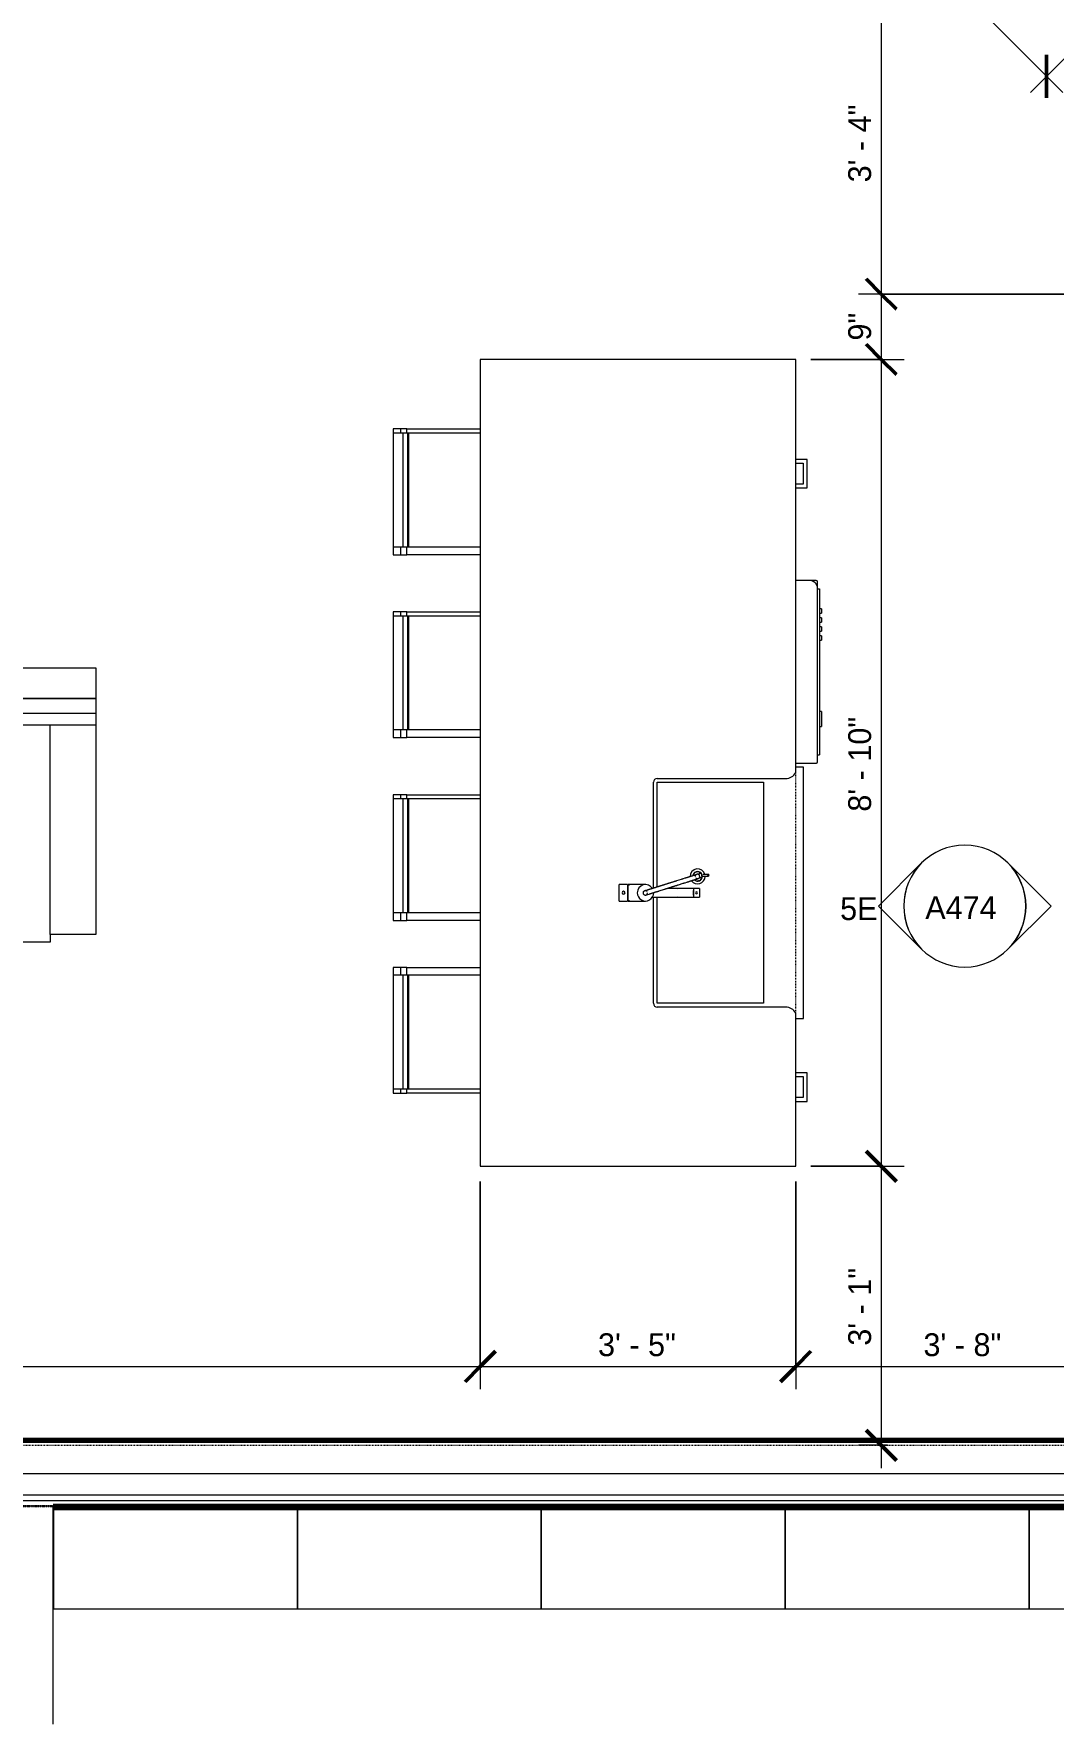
# Model space of a CAD drawing. Header units: inches. Extents: x -3862 to -1699, y -13 to 10420.
# Drawn here: x -3684.2 to -3550.5, y 9980.5 to 10202.3 of the extents above; entities that cross this region are included whole.
import ezdxf

# ---------------------------------------------------------------- set-up
doc = ezdxf.new("R2010")
doc.units = ezdxf.units.IN
doc.header["$MEASUREMENT"] = 0
doc.linetypes.add('Dash 3_32_', pattern=[0.1875, 0.09375, -0.09375])
doc.linetypes.add('Double Dash 3_8_', pattern=[1, 0.375, -0.125, 0.125, -0.125, 0.125, -0.125])
for name, color, linetype, lineweight in [('0-1', 7, 'Continuous', 5), ('0-2', 50, 'Continuous', 9), ('0-3', 10, 'Double Dash 3_8_', 30), ('A-ANNO-DIMS', 211, 'Continuous', 9), ('A-ANNO-DIMS-32', 211, 'Continuous', 9), ('A-DETL-1', 90, 'Dash 3_32_', 18), ('A-WALL', 113, 'Continuous', 18), ('A-WALL-1', 7, 'Continuous', 70), ('A-WALL-2', 250, 'Continuous', 18), ('C-PROP-LINE-1', 10, 'Double Dash 3_8_', 30), ('E-ELEC-EQPM-1', 50, 'Continuous', 9), ('G-ANNO-SYMB', 111, 'Continuous', 9), ('I-FURN', 30, 'Continuous', 9), ('P-SANR-FIXT', 6, 'Continuous', 9), ('Q-CASE', 31, 'Continuous', 9), ('Q-SPCQ', 91, 'Continuous', 9)]:
    doc.layers.add(name, color=color, linetype=linetype, lineweight=lineweight)
doc.styles.add('Century Gothic', font='ufonts.com_century-gothic.ttf', dxfattribs={"height": 3})
doc.dimstyles.new('OD_1__HACK_2', dxfattribs={"dimscale": 12, "dimtxt": 3.132505, "dimasz": 0.333333, "dimexe": 0.25, "dimexo": 0.166667, "dimgap": 0.041667, "dimtad": 1, "dimdec": 0, "dimzin": 3, "dimdsep": 46, "dimlunit": 4, "dimtxsty": 'Century Gothic', "dimblk1": 'OBLIQUE', "dimblk2": 'OBLIQUE', "dimsah": 1, "dimcen": 0.09, "dimdle": 0.25, "dimazin": 0, "dimtfac": 1, "dimtdec": 4, "dimtix": 1, "dimtmove": 0, "dimatfit": 3, "dimfxl": 1, "dimtvp": 1, "dimtfill": 1, "dimfrac": 2, "dimtolj": 1, "dimtzin": 0, "dimarcsym": 2})

# ---------------------------------------------------------------- blocks, each defined once
blk = doc.blocks.new('262400 - Switchboards and Panelboards - Electric Panel - Generic - 262400 - Switchboards and Panelboards - Electric Panel - Generic-2655902-1ST FLOOR - 2BD D - ADA TYPE B')
at = {"layer": 'E-ELEC-EQPM-1'}
for p, q in [((0, 28.59), (0, 0)), ((39, 0), (39, 28.59)), ((0, 0), (39, 0))]:
    blk.add_line(p, q, dxfattribs=at)
blk = doc.blocks.new('262400 - Switchboards and Panelboards - Electric Panel - Generic - 262400 - Switchboards and Panelboards - Electric Panel - Generic-2842581-1ST FLOOR - 2BD D - ADA TYPE B')
at = {"layer": 'E-ELEC-EQPM-1'}
for p, q in [((32, 13), (0, 13)), ((0, 13), (0, 0)), ((32, 0), (32, 13)), ((0, 0), (32, 0))]:
    blk.add_line(p, q, dxfattribs=at)
blk = doc.blocks.new('Family - ___-2835903-1ST FLOOR - 2BD D - ADA TYPE B')
at = {"layer": 'C-PROP-LINE-1'}
blk.add_line((-3335.72, 10009.09), (-3831.82, 10009.09), dxfattribs=at)
blk = doc.blocks.new('CTR - 1st Phase - Shell_rvt-1-1ST FLOOR - 2BD D - ADA TYPE B')
at = {"layer": 'A-WALL-1'}
for p, q in [((-3508.12, 10017.71), (-3770.72, 10017.71)), ((-3681.65, 10009.09), (-3405.42, 10009.09))]:
    blk.add_line(p, q, dxfattribs=at)
at = {"layer": 'A-WALL-2'}
for p, q in [((-3769.22, 10013.4), (-3508.12, 10013.4)), ((-3769.97, 10009.84), (-3406.17, 10009.84)), ((-3769.22, 10010.59), (-3508.12, 10010.59))]:
    blk.add_line(p, q, dxfattribs=at)
at = {"layer": '0-2', "rotation": 180}
for name, p in [('262400 - Switchboards and Panelboards - Electric Panel - Generic - 262400 - Switchboards and Panelboards - Electric Panel - Generic-2655902-1ST FLOOR - 2BD D - ADA TYPE B', (-3681.65, 10009.09)), ('262400 - Switchboards and Panelboards - Electric Panel - Generic - 262400 - Switchboards and Panelboards - Electric Panel - Generic-2842581-1ST FLOOR - 2BD D - ADA TYPE B', (-3649.62, 10008.64)), ('262400 - Switchboards and Panelboards - Electric Panel - Generic - 262400 - Switchboards and Panelboards - Electric Panel - Generic-2842581-1ST FLOOR - 2BD D - ADA TYPE B', (-3617.62, 10008.64)), ('262400 - Switchboards and Panelboards - Electric Panel - Generic - 262400 - Switchboards and Panelboards - Electric Panel - Generic-2842581-1ST FLOOR - 2BD D - ADA TYPE B', (-3585.62, 10008.64)), ('262400 - Switchboards and Panelboards - Electric Panel - Generic - 262400 - Switchboards and Panelboards - Electric Panel - Generic-2842581-1ST FLOOR - 2BD D - ADA TYPE B', (-3553.62, 10008.64)), ('262400 - Switchboards and Panelboards - Electric Panel - Generic - 262400 - Switchboards and Panelboards - Electric Panel - Generic-2842581-1ST FLOOR - 2BD D - ADA TYPE B', (-3521.62, 10008.64))]:
    blk.add_blockref(name, p, dxfattribs=at)
at = {"layer": '0-3'}
blk.add_blockref('Family - ___-2835903-1ST FLOOR - 2BD D - ADA TYPE B', (0, 0), dxfattribs=at)
blk = doc.blocks.new('Stainless Steel Farmhous Kitchen Sink - Stainless Steel Farmhous Kitchen Sink-2443921-1ST FLOOR - 2BD D - ADA TYPE B')
at = {"layer": 'P-SANR-FIXT'}
for p, q in [((-31, -16.96), (-31, -3)), ((-31, -3), (-17.09, -3)), ((-15.72, -3), (-2, -3)), ((-2, -3), (-2, -16.96)), ((-2, -16.96), (-31, -16.96)), ((-33, -21.16), (-33, -22.2)), ((0, -22.2), (0, -21.16)), ((-33, -22.2), (0, -22.2))]:
    blk.add_line(p, q, dxfattribs=at)
blk = doc.blocks.new('Dishwasher_15404 - 34_ counter-547918-1ST FLOOR - 2BD D - ADA TYPE B')
at = {"layer": 'Q-SPCQ'}
for p, q in [((25.8, 24), (24, 24)), ((26.68, 24), (25.8, 24)), ((26.87, 22.93), (26.87, 23.8)), ((26.87, 0.2), (26.87, 22.93)), ((26.87, 22.91), (27.12, 22.91)), ((27.12, 22.91), (27.12, 1.09)), ((27.37, 20.28), (27.12, 20.28)), ((27.37, 20.28), (27.37, 19.69)), ((27.12, 19.69), (27.37, 19.69)), ((27.37, 19.1), (27.12, 19.1)), ((27.12, 18.51), (27.37, 18.51)), ((27.37, 17.92), (27.12, 17.92)), ((27.37, 19.1), (27.37, 18.51)), ((27.37, 17.92), (27.37, 17.33)), ((27.12, 17.33), (27.37, 17.33)), ((27.37, 16.74), (27.12, 16.74)), ((27.12, 16.15), (27.37, 16.15)), ((27.37, 16.74), (27.37, 16.15)), ((27.37, 6.79), (27.12, 6.79)), ((27.37, 6.79), (27.37, 5.81)), ((27.12, 4.82), (27.37, 4.82)), ((27.37, 5.81), (27.37, 4.82)), ((26.87, 1.09), (27.12, 1.09)), ((24, 0), (26.68, 0))]:
    blk.add_line(p, q, dxfattribs=at)
for centre, radius, start, end in [((25.8, 22.93), 1.07, 360, 90), ((26.68, 23.8), 0.197, 0, 90), ((26.68, 0.2), 0.197, 270, 360), ((26.68, 0.2), 0.197, 285, 345)]:
    blk.add_arc(centre, radius, start, end, dxfattribs=at)
blk = doc.blocks.new('Bar_Stool_6722_1_ - Bar_Stool_6722_1_-1372833-1ST FLOOR - 2BD D - ADA TYPE B')
at = {"layer": 'I-FURN'}
for p, q in [((1, 0), (0, 0)), ((0, 0), (0, -0.98)), ((0, -0.98), (1, -0.98)), ((0, -0.98), (0, -1.78)), ((0, -1.78), (1, -1.78)), ((0, -11.41), (0, -1.78)), ((1, -1.24), (1, 0)), ((16, 0), (1, 0)), ((1, -1.91), (1, -1.24)), ((16, -1.24), (1, -1.24)), ((1, -1.91), (16, -1.91)), ((1, -2.03), (1, -1.91)), ((1, -11.41), (1, -2.03)), ((1, -2.03), (16, -2.03)), ((16.5, 0), (16, 0)), ((16, 0), (16, -1.24)), ((16, -0.98), (16.5, -0.98)), ((16, -1.24), (16, -1.91)), ((16, -1.78), (16.5, -1.78)), ((16, -1.91), (16, -2.03)), ((16, -2.03), (16, -11.41)), ((16.5, -0.98), (16.5, 0)), ((16.5, -1.78), (16.5, -0.98)), ((16.5, -1.78), (16.5, -11.41))]:
    blk.add_line(p, q, dxfattribs=at)
blk = doc.blocks.new('Couch-Both_Arms-Generic - 1-1372852-1ST FLOOR - 2BD D - ADA TYPE B')
at = {"layer": 'I-FURN'}
for p, q in [((-36, 18.5), (36, 18.5)), ((-36, 17.5), (-36, 18.5)), ((36, 18.5), (36, 17.5)), ((-42, 17.5), (-36, 17.5)), ((-42, -10), (-42, 17.5)), ((-36, 17.5), (-36, -10)), ((36, 17.5), (42, 17.5)), ((36, -10), (36, 17.5)), ((42, 17.5), (42, -10)), ((-42, -10), (42, -10)), ((-42, -13.5), (-42, -10)), ((42, -10), (42, -13.5)), ((-42, -11.5), (42, -11.5)), ((-42, -13.5), (42, -13.5)), ((-42, -17.5), (-42, -13.5)), ((42, -13.5), (-42, -13.5)), ((42, -13.5), (42, -17.5)), ((42, -17.5), (-42, -17.5))]:
    blk.add_line(p, q, dxfattribs=at)
blk = doc.blocks.new('Bar_Stool_6722_1_ - Bar_Stool_6722_1_-1229311-1ST FLOOR - 2BD D - ADA TYPE B')
at = {"layer": 'I-FURN'}
for p, q in [((0, 1.78), (0, 11.41)), ((1, 2.03), (1, 11.41)), ((16, 11.41), (16, 2.03)), ((16.5, 11.41), (16.5, 1.78)), ((1, 1.78), (0, 1.78)), ((0, 1.78), (0, 0.98)), ((1, 0.98), (0, 0.98)), ((0, 0.98), (0, 0)), ((1, 1.91), (1, 2.03)), ((16, 2.03), (1, 2.03)), ((1, 1.24), (1, 1.91)), ((16, 1.91), (1, 1.91)), ((1, 0), (1, 1.24)), ((1, 1.24), (16, 1.24)), ((16, 2.03), (16, 1.91)), ((16, 1.91), (16, 1.24)), ((16.5, 1.78), (16, 1.78)), ((16, 1.24), (16, 0)), ((16.5, 0.98), (16, 0.98)), ((16.5, 0.98), (16.5, 1.78)), ((16.5, 0), (16.5, 0.98)), ((0, 0), (1, 0)), ((1, 0), (16, 0)), ((16, 0), (16.5, 0))]:
    blk.add_line(p, q, dxfattribs=at)
blk = doc.blocks.new('Base Cabinet 3 Drawer 230 - Base Cabinet 3 Drawer 230 27_-2602705-1ST FLOOR - 2BD D - ADA TYPE B')
at = {"layer": 'Q-CASE'}
for p, q in [((2.61, 25.5), (-1.14, 25.5)), ((-1.14, 25.5), (-1.14, 24)), ((-0.64, 24), (-0.64, 25)), ((-0.64, 25), (2.11, 25)), ((2.11, 25), (2.11, 24)), ((2.61, 24), (2.61, 25.5))]:
    blk.add_line(p, q, dxfattribs=at)
blk = doc.blocks.new('Base Cabinet 4 Drawer 254 - Base Cabinet 4 Drawer 254 18_-2579089-1ST FLOOR - 2BD D - ADA TYPE B')
at = {"layer": 'Q-CASE'}
for p, q in [((2.61, 25.5), (-1.14, 25.5)), ((-1.14, 25.5), (-1.14, 24)), ((-0.64, 24), (-0.64, 25)), ((-0.64, 25), (2.11, 25)), ((2.11, 25), (2.11, 24)), ((2.61, 24), (2.61, 25.5))]:
    blk.add_line(p, q, dxfattribs=at)
blk = doc.blocks.new('kitchen_faucet_14143 - kitchen_faucet_14143-2439044-1ST FLOOR - 2BD D - ADA TYPE B')
at = {"layer": 'P-SANR-FIXT'}
for p, q in [((-6.3, 0.57), (-7.09, 0.57)), ((-7.09, -0.57), (-7.09, 0.57)), ((-0.9, 0.59), (-6.3, 0.59)), ((-6.3, 0.3), (-6.3, 0.59)), ((-6.3, 0.29), (-6.3, 0.15)), ((-6.3, 0.15), (-6.3, 0.29)), ((-6.3, 0.15), (-6.3, -0.15)), ((-6.3, -0.15), (-6.3, 0.15)), ((-3.97, 0.59), (-4.89, 0.59)), ((2.26, 1.08), (0, 1.08)), ((2.34, 1.02), (2.1, 1.02)), ((2.26, 1.08), (2.26, -1.08)), ((3.44, 1.08), (2.34, 1.08)), ((2.34, -1.08), (2.34, 1.08)), ((3.44, 1.08), (3.44, -1.08)), ((-7.58, -2.2), (-8.24, -2.2)), ((-7.41, -2.04), (-6.99, -1.91)), ((-7.09, -0.57), (-6.3, -0.57)), ((-6.3, -0.15), (-6.3, -0.29)), ((-6.3, -0.29), (-6.3, -0.15)), ((-6.3, -0.59), (-6.3, -0.3)), ((-6.3, -0.59), (-2.84, -0.59)), ((-4.89, -0.59), (-3.97, -0.59)), ((-0.93, -0.59), (-0.9, -0.59)), ((0, -1.08), (2.26, -1.08)), ((2.1, -1.02), (2.34, -1.02)), ((2.34, -1.08), (3.44, -1.08)), ((-8.24, -2.4), (-7.58, -2.4)), ((-6.81, -2.46), (-7.23, -2.59))]:
    blk.add_line(p, q, dxfattribs=at)
at = {"layer": 'P-SANR-FIXT', "flags": 128}
for points in [[(-0.06, 0.29), (-0.07, 0.29), (-0.07, 0.29), (-0.07, 0.29), (-0.07, 0.29), (-0.07, 0.29), (-0.08, 0.28), (-0.08, 0.28), (-0.09, 0.28), (-0.1, 0.28), (-0.1, 0.28), (-0.11, 0.27), (-0.26, 0.23), (-0.28, 0.22), (-0.3, 0.22), (-0.46, 0.16), (-0.49, 0.16), (-0.51, 0.15), (-0.54, 0.14), (-0.57, 0.13), (-0.6, 0.12), (-0.63, 0.11), (-0.66, 0.1), (-0.69, 0.09), (-0.72, 0.08), (-0.75, 0.07), (-0.78, 0.06), (-0.82, 0.05), (-0.85, 0.04), (-0.89, 0.03), (-0.92, 0.02), (-0.96, 0.01), (-1, 0), (-1.04, -0.02), (-1.07, -0.03), (-1.11, -0.04), (-1.15, -0.05), (-1.2, -0.07), (-1.24, -0.08), (-1.28, -0.09), (-1.32, -0.11), (-1.37, -0.12), (-1.41, -0.14), (-1.46, -0.15), (-1.5, -0.16), (-1.55, -0.18), (-1.6, -0.19), (-1.65, -0.21), (-1.69, -0.23), (-1.74, -0.24), (-1.79, -0.26), (-2.49, -0.48), (-2.55, -0.5), (-2.61, -0.51), (-2.67, -0.53), (-2.72, -0.55), (-2.78, -0.57), (-2.84, -0.59), (-2.9, -0.61), (-2.96, -0.62), (-3.02, -0.64), (-3.08, -0.66), (-3.14, -0.68), (-3.19, -0.7), (-3.25, -0.72), (-3.31, -0.74), (-3.37, -0.76), (-3.43, -0.77), (-3.49, -0.79), (-3.55, -0.81), (-3.61, -0.83), (-3.67, -0.85), (-3.73, -0.87), (-3.79, -0.89), (-3.85, -0.91), (-3.91, -0.92), (-3.97, -0.94), (-4.03, -0.96), (-4.09, -0.98), (-4.15, -1), (-4.21, -1.02), (-4.26, -1.04), (-4.32, -1.05), (-4.94, -1.25), (-4.99, -1.27), (-5.04, -1.28), (-5.09, -1.3), (-5.15, -1.31), (-5.2, -1.33), (-5.44, -1.41), (-5.48, -1.42), (-5.53, -1.43), (-5.57, -1.45), (-5.62, -1.46), (-5.66, -1.48), (-5.7, -1.49), (-5.75, -1.5), (-5.79, -1.52), (-5.83, -1.53), (-5.87, -1.54), (-5.91, -1.56), (-5.95, -1.57), (-5.99, -1.58), (-6.02, -1.59), (-6.06, -1.6), (-6.1, -1.61), (-6.13, -1.63), (-6.17, -1.64), (-6.2, -1.65), (-6.23, -1.66), (-6.26, -1.67), (-6.3, -1.68), (-6.33, -1.69), (-6.36, -1.7), (-6.38, -1.71), (-6.41, -1.71), (-6.44, -1.72), (-6.47, -1.73), (-6.49, -1.74), (-6.52, -1.75), (-6.54, -1.76), (-6.57, -1.76), (-6.59, -1.77), (-6.61, -1.78), (-6.63, -1.78), (-6.65, -1.79), (-6.67, -1.8), (-6.69, -1.8), (-6.71, -1.81), (-6.73, -1.81), (-6.74, -1.82), (-6.76, -1.82), (-6.77, -1.83), (-6.79, -1.83), (-6.8, -1.84), (-6.81, -1.84), (-6.83, -1.84), (-6.84, -1.85), (-6.85, -1.85), (-6.86, -1.85), (-6.87, -1.86), (-6.87, -1.86), (-6.88, -1.86), (-6.89, -1.86), (-6.89, -1.87), (-6.9, -1.87), (-6.9, -1.87), (-6.9, -1.87), (-6.91, -1.87), (-6.91, -1.87), (-6.91, -1.87), (-6.91, -1.87)], [(0.27, 0.18), (0.21, 0.23), (0.15, 0.28), (0.08, 0.3), (0, 0.3), (-0.08, 0.28), (-0.15, 0.25), (-0.2, 0.2), (-0.24, 0.13), (-0.27, 0.06), (-0.27, 0.02)], [(-0.22, -0.16), (-0.17, -0.22), (-0.1, -0.26), (-0.03, -0.28), (0.05, -0.29), (0.13, -0.27), (0.19, -0.23), (0.25, -0.18), (0.29, -0.12), (0.31, -0.04), (0.32, 0.03), (0.3, 0.11), (0.27, 0.18)], [(-6.59, -1.97), (-6.61, -1.94), (-6.67, -1.9), (-6.74, -1.87), (-6.82, -1.86), (-6.9, -1.87), (-6.97, -1.9), (-7.03, -1.94), (-7.08, -2), (-7.1, -2.08), (-7.11, -2.15)], [(-7.11, -2.15), (-7.1, -2.23), (-7.08, -2.3), (-7.03, -2.36), (-6.97, -2.41), (-6.9, -2.44), (-6.82, -2.45), (-6.74, -2.44), (-6.67, -2.41), (-6.61, -2.36), (-6.56, -2.3), (-6.53, -2.23), (-6.52, -2.15)], [(0.11, -0.27), (0.11, -0.27), (0.11, -0.27), (0.11, -0.28), (0.11, -0.28), (0.1, -0.28), (0.1, -0.28), (0.09, -0.28), (0.09, -0.28), (0.08, -0.28), (0.07, -0.29), (0.06, -0.29), (-0.08, -0.34), (-0.1, -0.34), (-0.12, -0.35), (-0.14, -0.35), (-0.16, -0.36), (-0.18, -0.37), (-0.2, -0.37), (-0.23, -0.38), (-0.25, -0.39), (-0.27, -0.4), (-0.3, -0.4), (-0.32, -0.41), (-0.35, -0.42), (-0.38, -0.43), (-0.41, -0.44), (-0.44, -0.45), (-0.46, -0.46), (-0.5, -0.47), (-0.53, -0.48), (-0.56, -0.49), (-0.59, -0.5), (-0.62, -0.51), (-0.66, -0.52), (-0.69, -0.53), (-0.73, -0.54), (-0.77, -0.55), (-0.8, -0.56), (-0.84, -0.58), (-0.88, -0.59), (-0.92, -0.6), (-0.96, -0.61), (-1, -0.63), (-1.04, -0.64), (-1.08, -0.65), (-1.13, -0.67), (-1.17, -0.68), (-1.22, -0.69), (-1.26, -0.71), (-1.31, -0.72), (-1.35, -0.74), (-1.4, -0.75), (-1.45, -0.77), (-1.5, -0.78), (-1.54, -0.8), (-1.59, -0.81), (-1.64, -0.83), (-1.69, -0.84), (-1.75, -0.86), (-1.8, -0.88), (-1.85, -0.89), (-1.9, -0.91), (-1.96, -0.93), (-2.01, -0.94), (-2.06, -0.96), (-2.12, -0.98), (-2.18, -1), (-2.23, -1.01), (-2.29, -1.03), (-2.34, -1.05), (-2.4, -1.07), (-2.46, -1.09), (-2.52, -1.1), (-2.57, -1.12), (-2.63, -1.14), (-2.69, -1.16), (-2.75, -1.18), (-2.81, -1.2), (-2.87, -1.21), (-2.93, -1.23), (-2.99, -1.25), (-3.05, -1.27), (-3.1, -1.29), (-3.16, -1.31), (-3.22, -1.33), (-3.28, -1.35), (-3.34, -1.37), (-3.4, -1.38), (-3.46, -1.4), (-3.52, -1.42), (-3.58, -1.44), (-3.64, -1.46), (-3.7, -1.48), (-3.76, -1.5), (-3.82, -1.52), (-3.88, -1.53), (-3.94, -1.55), (-4, -1.57), (-4.05, -1.59), (-4.11, -1.61), (-4.74, -1.8), (-4.79, -1.82), (-4.84, -1.84), (-4.89, -1.85), (-4.94, -1.87), (-4.99, -1.89), (-5.22, -1.96), (-5.27, -1.97), (-5.32, -1.99), (-5.36, -2), (-5.41, -2.02), (-5.45, -2.03), (-5.49, -2.04), (-5.54, -2.06), (-5.58, -2.07), (-5.62, -2.08), (-5.66, -2.1), (-5.7, -2.11), (-5.74, -2.12), (-5.78, -2.13), (-5.82, -2.15), (-5.85, -2.16), (-5.89, -2.17), (-5.93, -2.18), (-5.96, -2.19), (-6, -2.2), (-6.03, -2.21), (-6.06, -2.22), (-6.09, -2.23), (-6.13, -2.24), (-6.16, -2.25), (-6.19, -2.26), (-6.21, -2.27), (-6.24, -2.28), (-6.27, -2.29), (-6.3, -2.3), (-6.32, -2.3), (-6.35, -2.31), (-6.37, -2.32), (-6.39, -2.33), (-6.42, -2.33), (-6.44, -2.34), (-6.46, -2.35), (-6.48, -2.35), (-6.5, -2.36), (-6.52, -2.37), (-6.54, -2.37), (-6.55, -2.38), (-6.57, -2.38), (-6.59, -2.39), (-6.6, -2.39), (-6.61, -2.4), (-6.63, -2.4), (-6.64, -2.41), (-6.65, -2.41), (-6.66, -2.41), (-6.67, -2.42), (-6.68, -2.42), (-6.69, -2.42), (-6.7, -2.42), (-6.7, -2.43), (-6.71, -2.43), (-6.72, -2.43), (-6.72, -2.43), (-6.72, -2.43), (-6.73, -2.43), (-6.73, -2.43), (-6.73, -2.43), (-6.73, -2.43)]]:
    blk.add_lwpolyline(points, dxfattribs=at)
at = {"layer": 'P-SANR-FIXT'}
for centre, radius, start, end in [((-6.69, 0), 0.118, 0, 180), ((0, 0), 1.08, 360, 180), ((2.88, 0), 0.197, 0, 180), ((-6.83, -2.16), 0.984, 35.2428, 180), ((-6.83, -2.16), 0.984, 180, 182.6491), ((-6.83, -2.16), 0.984, 193.8453, 360), ((-6.83, -2.16), 0.63, 45.7781, 180), ((-6.83, -2.16), 0.63, 180, 349.8101), ((-6.83, -2.16), 0.591, 168.6397, 180), ((-6.83, -2.16), 0.591, 180, 227.1165), ((-6.83, -2.16), 0.591, 48.0157, 168.6397), ((-6.69, 0), 0.118, 180, 360), ((0, 0), 1.08, 180, 181.7622), ((0, 0), 1.08, 212.8582, 360), ((2.88, 0), 0.197, 180, 0), ((-6.83, -2.16), 0.591, 227.1165, 347.8677)]:
    blk.add_arc(centre, radius, start, end, dxfattribs=at)
for centre, major_axis, ratio, start_param, end_param in [((-3.97, 0), (0, 0.591), 0.906308, 6.104473, 6.736574), ((-8.24, -2.3), (0, 0.0984), 0.984808, 4.712389, 7.853982), ((-3.97, 0), (0, 0.591), 0.906308, 2.688204, 3.320305), ((-8.24, -2.3), (0, 0.0984), 0.984808, 1.570796, 4.712389)]:
    blk.add_ellipse(centre, major_axis=major_axis, ratio=ratio, start_param=start_param, end_param=end_param, dxfattribs=at)
blk = doc.blocks.new('Elevation - Filled Arrow-152140-1ST FLOOR - 2BD D - ADA TYPE B')
at = {"layer": 'G-ANNO-SYMB'}
for start, end in [(360, 180), (180, 360)]:
    blk.add_arc((0, 0), 0.25, start, end, dxfattribs=at)
blk = doc.blocks.new('Elevation - Filled Arrow-151867-1ST FLOOR - 2BD D - ADA TYPE B')
at = {"layer": 'G-ANNO-SYMB'}
for p, q in [((0, 0.3536), (-0.1768, 0.1768)), ((0.1768, 0.1768), (0, 0.3536))]:
    blk.add_line(p, q, dxfattribs=at)
blk.add_arc((0, 0), 0.25, 45, 135, dxfattribs=at)
blk = doc.blocks.new('DIMBLOCK4-1ST FLOOR - 2BD D - ADA TYPE B')
at = {"layer": 'A-ANNO-DIMS-32', "lineweight": 50}
for p, q in [((-3573.02, 10207.96), (-3575.02, 10209.96)), ((-3573.02, 10207.96), (-3571.02, 10205.96)), ((-3573.02, 10168.16), (-3575.02, 10170.16)), ((-3573.02, 10168.16), (-3571.02, 10166.16))]:
    blk.add_line(p, q, dxfattribs=at)
at = {"layer": 'A-ANNO-DIMS-32'}
for p, q in [((-3572.19, 10207.96), (-3576.02, 10207.96)), ((-3573.02, 10207.96), (-3573.02, 10168.16)), ((-3573.02, 10207.96), (-3572.19, 10207.96)), ((-3542.25, 10168.16), (-3576.02, 10168.16)), ((-3573.02, 10168.16), (-3542.25, 10168.16))]:
    blk.add_line(p, q, dxfattribs=at)
at = {"layer": 'A-ANNO-DIMS-32', "color": 0, "insert": (-3577.36, 10182.82), "char_height": 3, "width": 12.5897, "attachment_point": 1, "rotation": 90, "line_spacing_factor": 0.984502, "style": 'Century Gothic', "bg_fill": 3, "box_fill_scale": 1.25, "bg_fill_color": 256, "bg_fill_true_color": 13158600, "bg_fill_transparency": 0}
blk.add_mtext('3\' - 4"', dxfattribs=at)
blk = doc.blocks.new('_Oblique')
at = {"color": 0, "linetype": 'ByBlock', "lineweight": -2}
blk.add_line((-0.5, -0.5), (0.5, 0.5), dxfattribs=at)
blk = doc.blocks.new('DIMBLOCK5-1ST FLOOR - 2BD D - ADA TYPE B')
at = {"layer": 'A-ANNO-DIMS-32', "lineweight": 50}
for p, q in [((-3573.02, 10168.16), (-3575.02, 10170.16)), ((-3573.02, 10168.16), (-3571.02, 10166.16)), ((-3573.02, 10159.59), (-3575.02, 10161.59)), ((-3573.02, 10159.59), (-3571.02, 10157.59))]:
    blk.add_line(p, q, dxfattribs=at)
at = {"layer": 'A-ANNO-DIMS-32'}
for p, q in [((-3542.25, 10168.16), (-3576.02, 10168.16)), ((-3573.02, 10168.16), (-3573.02, 10159.59)), ((-3573.02, 10168.16), (-3542.25, 10168.16)), ((-3582.25, 10159.59), (-3570.02, 10159.59)), ((-3573.02, 10159.59), (-3582.25, 10159.59))]:
    blk.add_line(p, q, dxfattribs=at)
at = {"layer": 'A-ANNO-DIMS-32', "color": 0, "insert": (-3577.36, 10162.06), "char_height": 3, "width": 4.3557, "attachment_point": 1, "rotation": 90, "line_spacing_factor": 0.984502, "style": 'Century Gothic', "bg_fill": 3, "box_fill_scale": 1.25, "bg_fill_color": 256, "bg_fill_true_color": 13158600, "bg_fill_transparency": 0}
blk.add_mtext('9"', dxfattribs=at)
blk = doc.blocks.new('DIMBLOCK6-1ST FLOOR - 2BD D - ADA TYPE B')
at = {"layer": 'A-ANNO-DIMS-32'}
for p, q in [((-3582.25, 10159.59), (-3570.02, 10159.59)), ((-3573.02, 10159.59), (-3582.25, 10159.59)), ((-3573.02, 10159.59), (-3573.02, 10053.71)), ((-3582.25, 10053.71), (-3570.02, 10053.71)), ((-3573.02, 10053.71), (-3582.25, 10053.71))]:
    blk.add_line(p, q, dxfattribs=at)
at = {"layer": 'A-ANNO-DIMS-32', "lineweight": 50}
for p, q in [((-3573.02, 10159.59), (-3575.02, 10161.59)), ((-3573.02, 10159.59), (-3571.02, 10157.59)), ((-3573.02, 10053.71), (-3575.02, 10055.71)), ((-3573.02, 10053.71), (-3571.02, 10051.71))]:
    blk.add_line(p, q, dxfattribs=at)
at = {"layer": 'A-ANNO-DIMS-32', "color": 0, "insert": (-3577.36, 10100.24), "char_height": 3, "width": 15.394, "attachment_point": 1, "rotation": 90, "line_spacing_factor": 0.984502, "style": 'Century Gothic', "bg_fill": 3, "box_fill_scale": 1.25, "bg_fill_color": 256, "bg_fill_true_color": 13158600, "bg_fill_transparency": 0}
blk.add_mtext('8\' - 10"', dxfattribs=at)
blk = doc.blocks.new('DIMBLOCK7-1ST FLOOR - 2BD D - ADA TYPE B')
at = {"layer": 'A-ANNO-DIMS-32', "lineweight": 50}
for p, q in [((-3573.02, 10053.71), (-3575.02, 10055.71)), ((-3573.02, 10053.71), (-3571.02, 10051.71)), ((-3573.02, 10017.09), (-3575.02, 10019.09)), ((-3573.02, 10017.09), (-3571.02, 10015.09))]:
    blk.add_line(p, q, dxfattribs=at)
at = {"layer": 'A-ANNO-DIMS-32'}
for p, q in [((-3582.25, 10053.71), (-3570.02, 10053.71)), ((-3573.02, 10053.71), (-3582.25, 10053.71)), ((-3573.02, 10053.71), (-3573.02, 10014.09)), ((-3572.19, 10017.09), (-3576.02, 10017.09)), ((-3573.02, 10017.09), (-3572.19, 10017.09))]:
    blk.add_line(p, q, dxfattribs=at)
at = {"layer": 'A-ANNO-DIMS-32', "color": 0, "insert": (-3577.36, 10030.16), "char_height": 3, "width": 12.5897, "attachment_point": 1, "rotation": 90, "line_spacing_factor": 0.984502, "style": 'Century Gothic', "bg_fill": 3, "box_fill_scale": 1.25, "bg_fill_color": 256, "bg_fill_true_color": 13158600, "bg_fill_transparency": 0}
blk.add_mtext('3\' - 1"', dxfattribs=at)
blk = doc.blocks.new('DIMBLOCK27-1ST FLOOR - 2BD D - ADA TYPE B')
at = {"layer": 'A-ANNO-DIMS-32'}
for p, q in [((-3508.04, 10255.94), (-3497.97, 10245.87)), ((-3500.09, 10247.99), (-3508.04, 10255.94)), ((-3500.09, 10247.99), (-3553.46, 10194.62)), ((-3559.53, 10204.93), (-3549.22, 10194.62)), ((-3551.34, 10196.74), (-3559.53, 10204.93))]:
    blk.add_line(p, q, dxfattribs=at)
at = {"layer": 'A-ANNO-DIMS-32', "lineweight": 50}
for p, q in [((-3500.09, 10247.99), (-3500.09, 10250.82)), ((-3500.09, 10247.99), (-3500.09, 10245.16)), ((-3551.34, 10196.74), (-3551.34, 10199.57)), ((-3551.34, 10196.74), (-3551.34, 10193.91))]:
    blk.add_line(p, q, dxfattribs=at)
at = {"layer": 'A-ANNO-DIMS-32', "color": 0, "insert": (-3532.5, 10221.73), "char_height": 3, "width": 12.5897, "attachment_point": 1, "rotation": 45, "line_spacing_factor": 0.984502, "style": 'Century Gothic', "bg_fill": 3, "box_fill_scale": 1.25, "bg_fill_color": 256, "bg_fill_true_color": 13158600, "bg_fill_transparency": 0}
blk.add_mtext('6\' - 0"', dxfattribs=at)
blk = doc.blocks.new('DIMBLOCK29-1ST FLOOR - 2BD D - ADA TYPE B')
at = {"layer": 'A-ANNO-DIMS-32'}
for p, q in [((-3625.62, 10051.71), (-3625.62, 10024.44)), ((-3625.62, 10027.44), (-3625.62, 10051.71)), ((-3826.82, 10027.44), (-3625.62, 10027.44)), ((-3823.82, 10028.27), (-3823.82, 10024.44)), ((-3823.82, 10027.44), (-3823.82, 10028.27))]:
    blk.add_line(p, q, dxfattribs=at)
at = {"layer": 'A-ANNO-DIMS-32', "lineweight": 50}
for p, q in [((-3823.82, 10027.44), (-3821.82, 10029.44)), ((-3625.62, 10027.44), (-3623.62, 10029.44)), ((-3823.82, 10027.44), (-3825.82, 10025.44)), ((-3625.62, 10027.44), (-3627.62, 10025.44))]:
    blk.add_line(p, q, dxfattribs=at)
at = {"layer": 'A-ANNO-DIMS-32', "color": 0, "insert": (-3731.14, 10031.79), "char_height": 3, "width": 15.394, "attachment_point": 1, "line_spacing_factor": 0.984502, "style": 'Century Gothic', "bg_fill": 3, "box_fill_scale": 1.25, "bg_fill_color": 256, "bg_fill_true_color": 13158600, "bg_fill_transparency": 0}
blk.add_mtext('16\' - 6"', dxfattribs=at)
blk = doc.blocks.new('DIMBLOCK30-1ST FLOOR - 2BD D - ADA TYPE B')
at = {"layer": 'A-ANNO-DIMS-32'}
for p, q in [((-3625.62, 10051.71), (-3625.62, 10024.44)), ((-3625.62, 10027.44), (-3625.62, 10051.71)), ((-3584.25, 10051.71), (-3584.25, 10024.44)), ((-3584.25, 10027.44), (-3584.25, 10051.71)), ((-3625.62, 10027.44), (-3584.25, 10027.44))]:
    blk.add_line(p, q, dxfattribs=at)
at = {"layer": 'A-ANNO-DIMS-32', "lineweight": 50}
for p, q in [((-3625.62, 10027.44), (-3623.62, 10029.44)), ((-3584.25, 10027.44), (-3582.25, 10029.44)), ((-3625.62, 10027.44), (-3627.62, 10025.44)), ((-3584.25, 10027.44), (-3586.25, 10025.44))]:
    blk.add_line(p, q, dxfattribs=at)
at = {"layer": 'A-ANNO-DIMS-32', "color": 0, "insert": (-3610.18, 10031.79), "char_height": 3, "width": 12.5897, "attachment_point": 1, "line_spacing_factor": 0.984502, "style": 'Century Gothic', "bg_fill": 3, "box_fill_scale": 1.25, "bg_fill_color": 256, "bg_fill_true_color": 13158600, "bg_fill_transparency": 0}
blk.add_mtext('3\' - 5"', dxfattribs=at)
blk = doc.blocks.new('DIMBLOCK31-1ST FLOOR - 2BD D - ADA TYPE B')
at = {"layer": 'A-ANNO-DIMS-32'}
for p, q in [((-3540.25, 10097.42), (-3540.25, 10024.44)), ((-3540.25, 10027.44), (-3540.25, 10097.42)), ((-3584.25, 10051.71), (-3584.25, 10024.44)), ((-3584.25, 10027.44), (-3584.25, 10051.71)), ((-3584.25, 10027.44), (-3540.25, 10027.44))]:
    blk.add_line(p, q, dxfattribs=at)
at = {"layer": 'A-ANNO-DIMS-32', "lineweight": 50}
for p, q in [((-3584.25, 10027.44), (-3582.25, 10029.44)), ((-3540.25, 10027.44), (-3538.25, 10029.44)), ((-3584.25, 10027.44), (-3586.25, 10025.44)), ((-3540.25, 10027.44), (-3542.25, 10025.44))]:
    blk.add_line(p, q, dxfattribs=at)
at = {"layer": 'A-ANNO-DIMS-32', "color": 0, "insert": (-3567.49, 10031.79), "char_height": 3, "width": 12.5897, "attachment_point": 1, "line_spacing_factor": 0.984502, "style": 'Century Gothic', "bg_fill": 3, "box_fill_scale": 1.25, "bg_fill_color": 256, "bg_fill_true_color": 13158600, "bg_fill_transparency": 0}
blk.add_mtext('3\' - 8"', dxfattribs=at)

msp = doc.modelspace()

# ---------------------------------------------------------------- linework, layer by layer
at = {"layer": 'A-DETL-1'}
for p, q in [((-3625.62, 10159.59), (-3625.62, 10053.71)), ((-3584.25, 10159.59), (-3625.62, 10159.59)), ((-3584.25, 10053.71), (-3584.25, 10159.59)), ((-3625.62, 10053.71), (-3584.25, 10053.71)), ((-3823.82, 10017.09), (-3338.72, 10017.09))]:
    msp.add_line(p, q, dxfattribs=at)
at = {"layer": 'A-WALL'}
for p, q in [((-3625.62, 10159.59), (-3625.62, 10053.71)), ((-3584.25, 10159.59), (-3625.62, 10159.59)), ((-3584.25, 10105.37), (-3584.25, 10159.59)), ((-3602.91, 10090.22), (-3602.91, 10104.09)), ((-3602.41, 10104.59), (-3585.56, 10104.59)), ((-3602.91, 10075.09), (-3602.91, 10089)), ((-3585.56, 10074.59), (-3602.41, 10074.59)), ((-3584.25, 10053.71), (-3584.25, 10073.81)), ((-3625.62, 10053.71), (-3584.25, 10053.71))]:
    msp.add_line(p, q, dxfattribs=at)
for centre, radius, start, end in [((-3602.41, 10104.09), 0.5, 90, 180), ((-3585.56, 10106.09), 1.5, 270, 331.1445), ((-3602.41, 10075.09), 0.5, 180, 270), ((-3585.56, 10073.09), 1.5, 28.8555, 90)]:
    msp.add_arc(centre, radius, start, end, dxfattribs=at)

# ---------------------------------------------------------------- block references
at = {"layer": '0-1'}
msp.add_blockref('CTR - 1st Phase - Shell_rvt-1-1ST FLOOR - 2BD D - ADA TYPE B', (0, 0), dxfattribs=at)
at = {"layer": 'G-ANNO-SYMB', "xscale": 31.99999999999999, "yscale": 31.99999999999999, "zscale": 31.99999999999999}
msp.add_blockref('Elevation - Filled Arrow-152140-1ST FLOOR - 2BD D - ADA TYPE B', (-3562.07, 10087.85), dxfattribs=at)
at = {"layer": 'G-ANNO-SYMB', "xscale": 31.99999999999999, "yscale": 31.99999999999999, "zscale": 31.99999999999999, "rotation": 90.00000000000037}
msp.add_blockref('Elevation - Filled Arrow-151867-1ST FLOOR - 2BD D - ADA TYPE B', (-3562.07, 10087.85), dxfattribs=at)
at = {"layer": 'G-ANNO-SYMB', "extrusion": (0, 0, -1), "xscale": 31.99999999999999, "yscale": 31.99999999999999, "zscale": 31.99999999999999, "rotation": 89.99999999999946}
msp.add_blockref('Elevation - Filled Arrow-151867-1ST FLOOR - 2BD D - ADA TYPE B', (3562.07, 10087.85), dxfattribs=at)
at = {"layer": 'I-FURN'}
for name, p, rotation in [('Bar_Stool_6722_1_ - Bar_Stool_6722_1_-1372833-1ST FLOOR - 2BD D - ADA TYPE B', (-3637.04, 10133.96), 90.00000000000959), ('Bar_Stool_6722_1_ - Bar_Stool_6722_1_-1372833-1ST FLOOR - 2BD D - ADA TYPE B', (-3637.04, 10109.96), 90.00000000000959), ('Couch-Both_Arms-Generic - 1-1372852-1ST FLOOR - 2BD D - ADA TYPE B', (-3718.06, 10101.61), 180), ('Bar_Stool_6722_1_ - Bar_Stool_6722_1_-1372833-1ST FLOOR - 2BD D - ADA TYPE B', (-3637.04, 10085.96), 90.00000000000959), ('Bar_Stool_6722_1_ - Bar_Stool_6722_1_-1229311-1ST FLOOR - 2BD D - ADA TYPE B', (-3637.04, 10079.81), 269.9999999999905)]:
    msp.add_blockref(name, p, dxfattribs=dict(at, rotation=rotation))
at = {"layer": 'P-SANR-FIXT'}
for name, p, rotation in [('Stainless Steel Farmhous Kitchen Sink - Stainless Steel Farmhous Kitchen Sink-2443921-1ST FLOOR - 2BD D - ADA TYPE B', (-3605.41, 10106.09), 89.9999999999941), ('kitchen_faucet_14143 - kitchen_faucet_14143-2439044-1ST FLOOR - 2BD D - ADA TYPE B', (-3603.95, 10089.59), 180)]:
    msp.add_blockref(name, p, dxfattribs=dict(at, rotation=rotation))
at = {"layer": 'Q-CASE', "rotation": 270.0000000000126}
for name, p in [('Base Cabinet 3 Drawer 230 - Base Cabinet 3 Drawer 230 27_-2602705-1ST FLOOR - 2BD D - ADA TYPE B', (-3608.25, 10145.33)), ('Base Cabinet 4 Drawer 254 - Base Cabinet 4 Drawer 254 18_-2579089-1ST FLOOR - 2BD D - ADA TYPE B', (-3608.25, 10064.83))]:
    msp.add_blockref(name, p, dxfattribs=at)
at = {"layer": 'Q-SPCQ'}
msp.add_blockref('Dishwasher_15404 - 34_ counter-547918-1ST FLOOR - 2BD D - ADA TYPE B', (-3608.25, 10106.59), dxfattribs=at)

# ---------------------------------------------------------------- texts
at = {"layer": 'G-ANNO-SYMB', "char_height": 3, "attachment_point": 1, "style": 'Century Gothic'}
for s, insert, width in [('5E', (-3578.42, 10089.02), 5.555), ('A474', (-3567.25, 10089.15), 12.221)]:
    msp.add_mtext(s, dxfattribs=dict(at, insert=insert, width=width))

# ---------------------------------------------------------------- next in the draw order: dimensions: what is measured, and where the dimension line sits
at = {"layer": 'A-ANNO-DIMS'}
dim = msp.add_linear_dim(base=(-3573.02, 10168.16), p1=(-3570.19, 10207.96), p2=(-3540.25, 10168.16), angle=90, dimstyle='OD_1__HACK_2', override={"dimpost": '<>', "dimfxl": 49.805328}, dxfattribs=at)
dim.commit()
dim.dimension.update_dxf_attribs({"geometry": 'DIMBLOCK4-1ST FLOOR - 2BD D - ADA TYPE B', "text_midpoint": (-3575.09, 10188.06)})
dim = msp.add_linear_dim(base=(-3625.62, 10027.44), p1=(-3823.82, 10030.27), p2=(-3625.62, 10053.71), dimstyle='OD_1__HACK_2', override={"dimpost": '<>', "dimfxl": 199.581773}, dxfattribs=at)
dim.commit()
dim.dimension.update_dxf_attribs({"geometry": 'DIMBLOCK29-1ST FLOOR - 2BD D - ADA TYPE B', "text_midpoint": (-3724.72, 10029.52)})

# ---------------------------------------------------------------- next in the draw order: dimensions: what is measured, and where the dimension line sits
for base, p1, p2, angle, override, picture, middle in [((-3551.34, 10196.74), (-3509.45, 10257.35), (-3560.94, 10206.34), 45, {"dimpost": '<>', "dimfxl": 72.48077}, 'DIMBLOCK27-1ST FLOOR - 2BD D - ADA TYPE B', (-3527.19, 10223.84)), ((-3573.02, 10159.59), (-3540.25, 10168.16), (-3584.25, 10159.59), 90, {"dimpost": '<>', "dimfxl": 44.827251}, 'DIMBLOCK5-1ST FLOOR - 2BD D - ADA TYPE B', (-3575.09, 10163.88))]:
    dim = msp.add_linear_dim(base=base, p1=p1, p2=p2, angle=angle, dimstyle='OD_1__HACK_2', override=override, dxfattribs=at)
    dim.commit()
    dim.dimension.update_dxf_attribs({"geometry": picture, "text_midpoint": middle})

# ---------------------------------------------------------------- next in the draw order: dimensions: what is measured, and where the dimension line sits
dim = msp.add_linear_dim(base=(-3573.02, 10053.71), p1=(-3584.25, 10159.59), p2=(-3584.25, 10053.71), angle=90, dimstyle='OD_1__HACK_2', override={"dimpost": '<>', "dimfxl": 105.875}, dxfattribs=at)
dim.commit()
dim.dimension.update_dxf_attribs({"geometry": 'DIMBLOCK6-1ST FLOOR - 2BD D - ADA TYPE B', "text_midpoint": (-3575.09, 10106.65)})

# ---------------------------------------------------------------- next in the draw order: dimensions: what is measured, and where the dimension line sits
dim = msp.add_linear_dim(base=(-3573.02, 10017.09), p1=(-3584.25, 10053.71), p2=(-3570.19, 10017.09), angle=90, dimstyle='OD_1__HACK_2', override={"dimpost": '<>', "dimfxl": 39.231614}, dxfattribs=at)
dim.commit()
dim.dimension.update_dxf_attribs({"geometry": 'DIMBLOCK7-1ST FLOOR - 2BD D - ADA TYPE B', "text_midpoint": (-3575.09, 10035.4)})

# ---------------------------------------------------------------- next in the draw order: dimensions: what is measured, and where the dimension line sits
dim = msp.add_linear_dim(base=(-3584.25, 10027.44), p1=(-3625.62, 10053.71), p2=(-3584.25, 10053.71), dimstyle='OD_1__HACK_2', override={"dimpost": '<>', "dimfxl": 41.375}, dxfattribs=at)
dim.commit()
dim.dimension.update_dxf_attribs({"geometry": 'DIMBLOCK30-1ST FLOOR - 2BD D - ADA TYPE B', "text_midpoint": (-3604.94, 10029.52)})

# ---------------------------------------------------------------- next in the draw order: dimensions: what is measured, and where the dimension line sits
dim = msp.add_linear_dim(base=(-3540.25, 10027.44), p1=(-3584.25, 10053.71), p2=(-3540.25, 10099.42), dimstyle='OD_1__HACK_2', override={"dimpost": '<>', "dimfxl": 63.441807}, dxfattribs=at)
dim.commit()
dim.dimension.update_dxf_attribs({"geometry": 'DIMBLOCK31-1ST FLOOR - 2BD D - ADA TYPE B', "text_midpoint": (-3562.25, 10029.52)})

doc.saveas('drawing.dxf')
